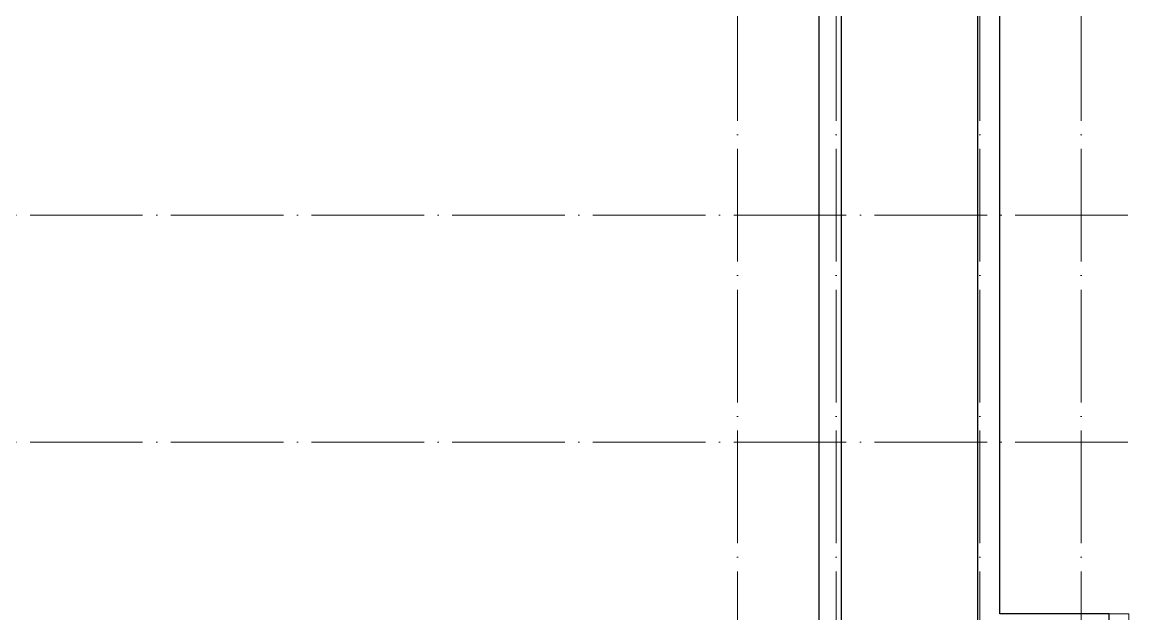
# Model space of a CAD drawing. Header units: millimetres. Extents: x -586848 to 520591, y -385801 to 675781.
# Drawn here: x -220831 to -201170, y 631922 to 642428 of the extents above; entities that cross this region are included whole.
import ezdxf

# ---------------------------------------------------------------- set-up
doc = ezdxf.new("R2010")
doc.units = ezdxf.units.MM
doc.linetypes.add('ADSK_Линия сетки', pattern=[25, 20, -2.5, 0, -2.5])
doc.layers.add('Оси', color=252, linetype='Continuous', lineweight=9)
doc.layers.add('Стены наружные', color=7, linetype='Continuous', lineweight=18)

# ---------------------------------------------------------------- blocks, each defined once
blk = doc.blocks.new('подвал')
at = {"layer": 'Оси', "color": 251, "linetype": 'ADSK_Линия сетки', "ltscale": 100, "true_color": 0x636466}
for p, q in [((-207317, 29968), (-207317, -28468)), ((-205567, 29968), (-205567, -28468)), ((-203017, 29968), (-203017, -28468)), ((-201217, 29968), (-201217, -28468)), ((-200387, 6292), (-244528, 6292)), ((-200387, 2262), (-244528, 2262))]:
    blk.add_line(p, q, dxfattribs=at)
at = {"layer": 'Стены наружные', "color": 251, "lineweight": 30, "true_color": 0x636466}
for p, q in [((-205472, -5788), (-205472, 10987)), ((-203057, 10987), (-203057, -5788)), ((-205872, 10412), (-205872, -5788)), ((-202657, -788), (-202657, 10412)), ((-200719, -788), (-202657, -788)), ((-200719, -1038), (-200719, -788))]:
    blk.add_line(p, q, dxfattribs=at)
at = {"layer": 'Стены наружные', "color": 251, "true_color": 0x636466}
for p in [(-200719, -788), (-200367, -1038)]:
    blk.add_line(p, (-200367, -788), dxfattribs=at)

msp = doc.modelspace()

# ---------------------------------------------------------------- block references
msp.add_blockref('подвал', (-802.7, 632710.4))

doc.saveas('drawing.dxf')
